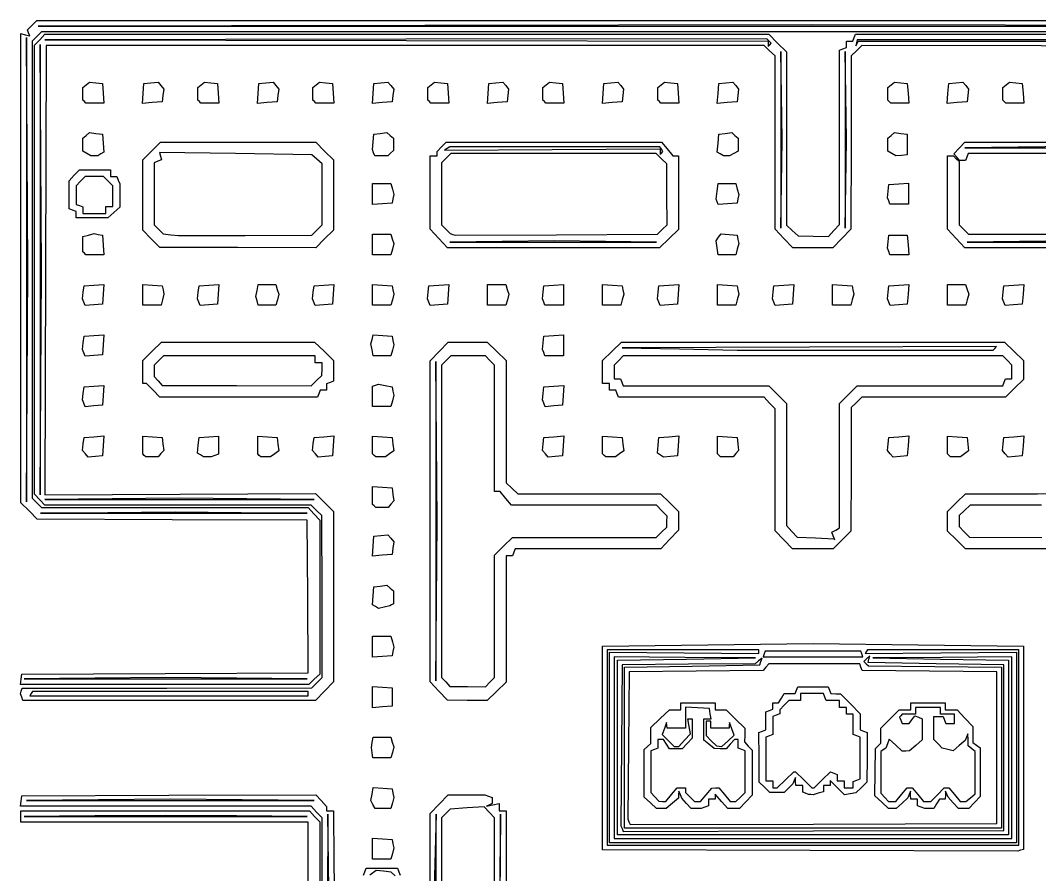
# Model space of a CAD drawing. Extents: x 115 to 632, y 16 to 524.
# Drawn here: x 115.4 to 447.8, y 244.7 to 523.5 of the extents above; entities that cross this region are included whole.
import ezdxf

# ---------------------------------------------------------------- set-up
doc = ezdxf.new("R2010")
doc.units = 0
doc.layers.add('Image', color=7, linetype='CONTINUOUS')

msp = doc.modelspace()

# ---------------------------------------------------------------- linework, layer by layer
at = {"layer": 'Image', "color": 7}
for points in [[(626.089515, 519.75), (374.169758, 519.75), (122.25, 519.75), (120.75, 518.25), (119.25, 516.75), (119.25, 442.125), (119.25, 367.5), (120.75, 366), (122.25, 364.5), (165.719648, 364.5), (209.189295, 364.5), (211.094648, 362.445165), (213, 360.39033), (212.987025, 335.257665), (212.97405, 310.125), (211.193798, 308.4375), (209.413545, 306.75), (162.404588, 306.75), (115.395638, 306.75), (115.6353, 308.4375), (115.635337, 308.4375), (115.875, 310.125), (162.572602, 310.318185), (209.270205, 310.511363), (209.072602, 335.443185), (208.875, 360.375), (164.87718, 360.522825), (120.879353, 360.670642), (118.18968, 363.360322), (115.5, 366.050003), (115.5, 442.61247), (115.5, 519.174947), (116.943885, 518.797362), (118.38777, 518.419778), (118.010895, 519.4019), (117.63402, 520.384022), (119.19201, 521.942011), (120.75, 523.5), (373.875, 523.5), (627, 523.5)], [(506.733158, 515.064856), (389.841315, 515.254711), (388.058617, 513.564856), (386.275913, 511.875), (386.26296, 483.623699), (386.25, 455.3724), (383.3088, 452.3112), (380.3676, 449.25), (373.81767, 449.25), (367.267747, 449.25), (364.38387, 452.281583), (361.5, 455.313157), (361.48704, 483.59408), (361.474087, 511.875), (359.693835, 513.5625), (357.913583, 515.25), (240.839085, 515.25), (123.764595, 515.25), (123.569798, 441.9375), (123.375, 368.625), (167.513918, 368.82432), (211.652835, 369.023632), (214.576418, 366.10005), (217.5, 363.176468), (217.5, 335.399437), (217.5, 307.6224), (214.5588, 304.5612), (211.6176, 301.5), (163.910265, 301.5), (116.202922, 301.5), (115.780717, 302.600257), (115.358505, 303.700515), (115.660395, 304.606178), (115.962277, 305.51184), (163.168643, 305.56839), (210.375, 305.625), (212.0625, 307.3125), (213.75, 309), (213.737025, 335.4375), (213.72405, 361.875), (211.943798, 363.5625), (210.163545, 365.25), (166.76925, 365.262975), (123.374963, 365.27595), (121.687463, 367.056203), (119.999963, 368.836455), (119.999963, 442.125038), (119.999963, 515.413617), (121.687463, 517.19387), (123.374963, 518.974123), (241.4007, 518.987083), (359.426468, 519), (362.338237, 516.088235), (365.25, 513.176471), (365.25, 484.927423), (365.25, 456.678375), (367.116908, 454.948185), (368.983815, 453.217995), (373.94298, 453.081563), (378.902145, 452.94513), (380.701073, 454.886205), (382.5, 456.82728), (382.5, 485.31218), (382.5, 513.797078), (383.625, 514.22878), (384.75, 514.660484), (384.75, 515.705242), (384.75, 516.75), (385.794758, 516.75), (386.839515, 516.75), (387.271223, 517.875), (387.702922, 519), (506.038965, 518.98704)], [(458.601465, 480), (424.452922, 480), (424.021223, 478.875), (423.589515, 477.75), (422.636595, 477.75), (421.683667, 477.75), (420.756075, 478.867684), (419.828475, 479.985367), (421.601738, 481.854726), (423.375, 483.724085), (458.461035, 483.737042)], [(458.150737, 449.26365), (423.375, 449.2773), (420.5625, 452.311388), (420.5625, 452.31135), (417.75, 455.34543), (417.75, 467.297716), (417.75, 479.25), (418.725, 479.25), (419.7, 479.25), (420.6, 478.35), (421.5, 477.45), (421.5, 467.1), (421.5, 456.75), (423.015787, 455.234213), (424.531583, 453.718417), (458.25, 453.718417)], [(471.047078, 351), (447.310305, 351), (423.573533, 351), (420.661763, 353.911763), (417.75, 356.823532), (417.75, 360), (417.75, 363.176468), (420.661763, 366.088237), (423.573532, 369), (447.099263, 369.012975), (470.625, 369.02595)], [(448.38663, 365.25), (425.086417, 365.25), (423.306165, 363.5625), (421.525913, 361.875), (421.512938, 360.105712), (421.499963, 358.336418), (423.187463, 356.556165), (424.874963, 354.775913), (448.535145, 354.762938)], [(213.7371, 236.77386), (213.75, 263.17272), (211.976497, 265.08636), (210.202995, 267), (162.799335, 267), (115.395675, 267), (115.635337, 268.6875), (115.875, 270.375), (163.783822, 270.568087), (211.692637, 270.761175), (213.471322, 268.841948), (215.25, 266.92272), (215.25, 266.21136), (215.25, 265.5), (216.375, 265.5), (217.5, 265.5), (217.626075, 249.1875), (217.752158, 232.875)], [(249, 233.25), (249, 248.9388), (249, 264.6276), (251.9412, 267.6888), (254.8824, 270.75), (260.879858, 270.75), (266.877322, 270.75), (268.063657, 270.294758), (269.25, 269.839515), (269.25, 268.857255), (269.25, 267.875002), (268.3125, 267.467265), (267.375, 267.059528), (269.4375, 267.486067), (271.5, 267.912615), (271.5, 266.706307), (271.5, 265.5), (272.625, 265.5), (273.75, 265.5), (273.75, 237.286763)], [(209.25, 237.356438), (209.25, 261.75), (162.375, 261.75), (115.5, 261.75), (115.5, 263.625), (115.5, 265.5), (162.5625, 265.487025), (209.625, 265.47405), (211.3125, 263.693798), (213, 261.913545), (213, 236.93529)], [(216.029287, 231.75), (215.811757, 248.0625), (215.59422, 264.375), (215.534745, 237)], [(250.972433, 237), (250.920158, 264.375), (250.522583, 248.25), (250.125015, 232.125)], [(227.297077, 244.5), (227.728777, 245.625), (228.160485, 246.75), (233.25, 246.75), (238.339515, 246.75), (238.771222, 245.625), (239.202922, 244.5)], [(237.61389, 244.24821), (236.234633, 245.49642), (233.818733, 245.7609), (231.402825, 246.025388), (229.356803, 244.51269)]]:
    msp.add_lwpolyline(points, dxfattribs=at)
for points in [[(499.6875, 521.812485), (373.5, 522.00436), (247.3125, 521.812485), (121.125, 521.620611), (373.5, 521.620611), (625.875, 521.620611)], [(117.562313, 480.244683), (117.36081, 517.875), (117.360877, 442.125), (117.360945, 366.375), (117.56238, 404.49468), (117.763807, 442.614367)], [(122.062373, 478.630472), (121.86054, 515.625), (121.860465, 442.125), (121.860397, 368.625), (122.062297, 405.13047), (122.264198, 441.635947)], [(359.535157, 516.764845), (358.795313, 517.50469), (241.085152, 517.312492), (123.375, 517.120294), (241.3125, 516.935147), (359.25, 516.75), (359.25, 515.875), (359.25, 515), (359.762497, 515.5125), (360.275003, 516.025)], [(506.25, 516.75), (623.874997, 516.75), (624.256252, 515.98125), (624.6375, 515.2125), (624.443752, 516.16875), (624.249997, 517.125), (506.25, 517.125), (388.250002, 517.125), (388.056247, 516.16875), (387.8625, 515.2125), (388.243747, 515.98125), (388.625002, 516.75)], [(363.561518, 498.9375), (363.340643, 513.375), (363.340643, 484.5), (363.340643, 455.625), (363.561518, 470.0625), (363.782393, 484.5)], [(384.561518, 498.9375), (384.340643, 513.375), (384.340643, 484.5), (384.340643, 455.625), (384.561518, 470.0625), (384.782393, 484.5)], [(136.250002, 497), (135.75, 497.5), (135.75, 499.533166), (135.75, 501.566333), (136.829647, 502.46236), (137.909295, 503.358386), (140.017147, 503.116693), (142.125, 502.875), (142.355625, 499.6875), (142.58625, 496.5), (139.66812, 496.5), (136.749998, 496.5)], [(155.392162, 499.642161), (155.625, 502.875), (157.938877, 503.100799), (160.252763, 503.326598), (161.180573, 502.208653), (162.10839, 501.090708), (161.866695, 498.982854), (161.625, 496.875), (158.392162, 496.642161), (155.159325, 496.409323)], [(173.750002, 497), (173.25, 497.5), (173.25, 499.533166), (173.25, 501.566333), (174.329647, 502.46236), (175.409295, 503.358386), (177.517147, 503.116693), (179.625, 502.875), (179.855625, 499.6875), (180.08625, 496.5), (177.16812, 496.5), (174.249998, 496.5)], [(192.892162, 499.642161), (193.125, 502.875), (195.438877, 503.100799), (197.752762, 503.326598), (198.680572, 502.208653), (199.60839, 501.090708), (199.366695, 498.982854), (199.125, 496.875), (195.892162, 496.642161), (192.659325, 496.409323)], [(211.250002, 497), (210.75, 497.5), (210.75, 499.533166), (210.75, 501.566333), (211.829647, 502.46236), (212.909295, 503.358386), (215.017147, 503.116693), (217.125, 502.875), (217.355625, 499.6875), (217.58625, 496.5), (214.66812, 496.5), (211.749998, 496.5)], [(230.392162, 499.642161), (230.625, 502.875), (232.938877, 503.100799), (235.252762, 503.326598), (236.180572, 502.208653), (237.10839, 501.090708), (236.866695, 498.982854), (236.625, 496.875), (233.392162, 496.642161), (230.159325, 496.409323)], [(248.750002, 497), (248.25, 497.5), (248.25, 499.533166), (248.25, 501.566333), (249.329647, 502.46236), (250.409295, 503.358386), (252.517147, 503.116693), (254.625, 502.875), (254.855625, 499.6875), (255.08625, 496.5), (252.16812, 496.5), (249.249998, 496.5)], [(267.892162, 499.642161), (268.125, 502.875), (270.438877, 503.100799), (272.752763, 503.326598), (273.680572, 502.208653), (274.60839, 501.090708), (274.366695, 498.982854), (274.125, 496.875), (270.892162, 496.642161), (267.659325, 496.409323)], [(286.250002, 497), (285.75, 497.5), (285.75, 499.533166), (285.75, 501.566333), (286.829647, 502.46236), (287.909295, 503.358386), (290.017147, 503.116693), (292.125, 502.875), (292.355625, 499.6875), (292.58625, 496.5), (289.66812, 496.5), (286.749998, 496.5)], [(305.392162, 499.642161), (305.625, 502.875), (307.938877, 503.100799), (310.252763, 503.326598), (311.180572, 502.208653), (312.10839, 501.090708), (311.866695, 498.982854), (311.625, 496.875), (308.392162, 496.642161), (305.159325, 496.409323)], [(323.750002, 497), (323.25, 497.5), (323.25, 499.533166), (323.25, 501.566333), (324.329647, 502.46236), (325.409295, 503.358386), (327.517147, 503.116693), (329.625, 502.875), (329.855625, 499.6875), (330.08625, 496.5), (327.16812, 496.5), (324.249998, 496.5)], [(342.892162, 499.642161), (343.125, 502.875), (345.438877, 503.100799), (347.752763, 503.326598), (348.680572, 502.208653), (349.60839, 501.090708), (349.366695, 498.982854), (349.125, 496.875), (345.892162, 496.642161), (342.659325, 496.409323)], [(398.750002, 497), (398.25, 497.5), (398.25, 499.533166), (398.25, 501.566333), (399.329647, 502.46236), (400.409295, 503.358386), (402.517147, 503.116693), (404.625, 502.875), (404.855625, 499.6875), (405.08625, 496.5), (402.16812, 496.5), (399.249997, 496.5)], [(417.892163, 499.642161), (418.125, 502.875), (420.438877, 503.100799), (422.752763, 503.326598), (423.680572, 502.208653), (424.60839, 501.090708), (424.366695, 498.982854), (424.125, 496.875), (420.892163, 496.642161), (417.659325, 496.409323)], [(436.250002, 497), (435.75, 497.5), (435.75, 499.533166), (435.75, 501.566333), (436.829647, 502.46236), (437.909295, 503.358386), (440.017147, 503.116693), (442.125, 502.875), (442.355625, 499.6875), (442.58625, 496.5), (439.66812, 496.5), (436.749997, 496.5)], [(137.0625, 480.060074), (135.75, 480.824535), (135.75, 482.945434), (135.75, 485.066333), (136.829647, 485.96236), (137.909295, 486.858386), (140.017147, 486.616693), (142.125, 486.375), (142.3644, 483.45134), (142.6038, 480.527678), (141.6144, 479.900324), (140.625, 479.272969), (139.5, 479.284294), (138.375, 479.29562), (137.0625, 480.060081)], [(230.54862, 480.303603), (230.14431, 481.357205), (230.384655, 483.866103), (230.625, 486.375), (232.732853, 486.616693), (234.840705, 486.858386), (235.920353, 485.96236), (237, 485.066333), (237, 483.058166), (237, 481.05), (236.1, 480.15), (235.2, 479.25), (233.076465, 479.25), (230.952922, 479.25)], [(343.6356, 479.900324), (342.6462, 480.527678), (342.8856, 483.45134), (343.125, 486.375), (345.232853, 486.616693), (347.340705, 486.858386), (348.420353, 485.96236), (349.5, 485.066333), (349.5, 482.934554), (349.5, 480.802776), (348.049305, 480.026388), (346.59861, 479.25), (345.611805, 479.261485), (344.625, 479.272969)], [(399.5625, 480.042257), (398.25, 480.824535), (398.25, 482.945434), (398.25, 485.066333), (399.329647, 485.96236), (400.409295, 486.858386), (402.517147, 486.616693), (404.625, 486.375), (404.625, 483), (404.625, 479.625), (402.75, 479.442489), (400.875, 479.259979)], [(158.0625, 452.204783), (155.25, 455.010472), (155.25, 466.468473), (155.25, 477.92647), (158.161763, 480.838235), (161.073532, 483.75), (186.375, 483.75), (211.676468, 483.75), (214.588238, 480.838235), (217.5, 477.92647), (217.5, 466.5), (217.5, 455.073532), (214.588238, 452.161763), (211.676468, 449.25), (186.275737, 449.32455), (160.875, 449.3991), (158.0625, 452.20479)], [(251.8125, 452.31135), (249, 455.34543), (249, 467.297716), (249, 479.25), (250.125, 479.25), (251.25, 479.25), (251.25, 480), (251.25, 480.75), (252.75, 482.25), (254.25, 483.75), (289.347683, 483.75), (324.445365, 483.75), (326.285183, 481.53176), (328.125, 479.31352), (329.0625, 479.281757), (330, 479.25), (330, 467.249167), (330, 455.248335), (326.909565, 452.249167), (323.81913, 449.25), (289.222065, 449.26365), (254.625, 449.2773), (251.8125, 452.311388)], [(324.40584, 481.450102), (323.911478, 482.25), (289.643235, 482.238515), (255.375, 482.227031), (254.50815, 481.676015), (253.641307, 481.125), (288.82065, 481.333889), (324, 481.542778), (324, 480.646389), (324, 479.75), (324.450105, 480.200102), (324.900202, 480.650203)], [(475.6875, 482.061809), (458.25, 482.277646), (440.8125, 482.061809), (423.375, 481.845974), (458.25, 481.845974), (493.125, 481.845974)], [(212.062883, 455.0625), (213.75, 456.75), (213.75, 466.708319), (213.75, 476.666638), (212.0625, 478.145819), (210.375, 479.625), (185.556225, 480), (160.737458, 480.375), (161.054152, 479.16593), (161.370855, 477.956858), (160.185428, 477.501968), (159, 477.047078), (159, 466.898539), (159, 456.75), (160.448655, 455.301345), (161.897303, 453.852697), (164.386155, 453.540405), (166.875, 453.22812), (188.625383, 453.301545), (210.375765, 453.37497), (212.062882, 455.06247)], [(324.709568, 455.209567), (326.25, 456.75), (326.23704, 466.6875), (326.224087, 476.625), (324.443835, 478.3125), (322.663583, 480), (289.206788, 480), (255.75, 480), (254.25, 478.5), (252.75, 477), (252.75, 466.875), (252.75, 456.75), (254.15625, 455.34375), (255.5625, 453.9375), (256.404802, 453.65625), (257.247105, 453.375), (290.20812, 453.522067), (323.169135, 453.669135)], [(133.5, 460.044758), (133.5, 461.089517), (132.375, 461.52122), (131.25, 461.952922), (131.25, 466.558251), (131.25, 471.16358), (132.9375, 472.943832), (134.625, 474.724085), (139.6875, 474.737045), (144.75, 474.75), (144.75, 473.625), (144.75, 472.5), (145.794758, 472.5), (146.839515, 472.5), (147.294758, 471.31366), (147.75, 470.127319), (147.75, 466.337162), (147.75, 462.547006), (145.83636, 460.773503), (143.92272, 459), (138.71136, 459), (133.5, 459)], [(143.25, 461.625), (143.25, 462.75), (144.375, 462.75), (145.5, 462.75), (145.5, 466.125), (145.5, 469.5), (144, 471), (142.5, 472.5), (139.5, 472.5), (136.5, 472.5), (135, 471), (133.5, 469.5), (133.5, 466.476461), (133.5, 463.452922), (134.625, 463.02122), (135.75, 462.589517), (135.75, 461.544758), (135.75, 460.5), (139.5, 460.5), (143.25, 460.5)], [(230.25, 466.831877), (230.25, 470.25), (233.235713, 470.25), (236.221425, 470.25), (236.677125, 468.434321), (237.132833, 466.618642), (236.872448, 465.246821), (236.612063, 463.875), (233.431028, 463.644377), (230.25, 463.413753)], [(342.610815, 464.292557), (342.32034, 465.16397), (342.617228, 467.706985), (342.914108, 470.25), (345.817763, 470.25), (348.721425, 470.25), (349.177125, 468.434321), (349.632833, 466.618642), (349.372448, 465.246821), (349.112063, 463.875), (346.006673, 463.648073), (342.901283, 463.421146)], [(398.54553, 464.561645), (398.138138, 465.623291), (398.381573, 467.749145), (398.625, 469.875), (401.8125, 470.105623), (405, 470.336247), (405, 466.918123), (405, 463.5), (401.976465, 463.5), (398.952922, 463.5)], [(136.250002, 447.500002), (135.75, 447.999998), (135.75, 450.485707), (135.75, 452.971425), (137.565682, 453.427125), (139.381357, 453.882833), (140.753182, 453.622448), (142.125, 453.362062), (142.355625, 450.181028), (142.58625, 447), (139.66812, 447), (136.749998, 447)], [(230.25, 450.375), (230.25, 453.75), (233.199457, 453.75), (236.148915, 453.75), (236.642183, 452.195873), (237.135443, 450.641745), (236.67843, 448.820873), (236.221425, 447), (233.235713, 447), (230.25, 447)], [(342.585825, 449.27856), (342.251408, 451.55712), (343.096305, 452.712592), (343.94121, 453.868065), (346.526963, 453.621532), (349.112715, 453.375), (349.372777, 452.003182), (349.632833, 450.631357), (349.177125, 448.815682), (348.721425, 447), (345.820837, 447), (342.92025, 447)], [(398.54553, 448.061647), (398.138138, 449.123288), (398.381573, 451.249147), (398.625, 453.375), (401.625, 453.375), (404.625, 453.375), (404.855625, 450.1875), (405.08625, 447), (402.019583, 447), (398.952922, 447)], [(306.23871, 451.311615), (289.60242, 451.528425), (272.48871, 451.311915), (255.375, 451.095397), (289.125, 451.095098), (322.875, 451.094805)], [(475.3125, 451.31178), (458.25, 451.528163), (441.1875, 451.31178), (424.125, 451.095397), (458.25, 451.095397), (492.375, 451.095397)], [(136.063042, 431.51601), (135.638137, 432.623288), (135.881572, 434.749148), (136.125, 436.875), (139.357838, 437.107838), (142.590675, 437.340675), (142.357838, 434.107838), (142.125, 430.875), (139.30647, 430.64187), (136.487948, 430.408732)], [(155.25, 433.918125), (155.25, 437.33625), (158.431027, 437.105625), (161.612062, 436.875), (161.872447, 435.503182), (162.132833, 434.131357), (161.677125, 432.315682), (161.221425, 430.5), (158.235713, 430.5), (155.25, 430.5)], [(173.563042, 431.51601), (173.138137, 432.623288), (173.381573, 434.749148), (173.625, 436.875), (176.857838, 437.107838), (180.090675, 437.340675), (179.857838, 434.107838), (179.625, 430.875), (176.80647, 430.64187), (173.987948, 430.408732)], [(192.55221, 431.925353), (192.179468, 433.350712), (192.552165, 435.300353), (192.924863, 437.25), (195.786893, 437.25), (198.648915, 437.25), (199.142183, 435.695873), (199.635443, 434.141745), (199.17843, 432.320873), (198.721425, 430.5), (195.823185, 430.5), (192.924945, 430.5)], [(211.063042, 431.51601), (210.638138, 432.623288), (210.881573, 434.749148), (211.125, 436.875), (214.357838, 437.107838), (217.590675, 437.340675), (217.357838, 434.107838), (217.125, 430.875), (214.30647, 430.64187), (211.487947, 430.408732)], [(230.25, 433.918125), (230.25, 437.33625), (233.431028, 437.105625), (236.612063, 436.875), (236.872447, 435.503182), (237.132832, 434.131357), (236.677125, 432.315682), (236.221425, 430.5), (233.235713, 430.5), (230.25, 430.5)], [(248.563042, 431.51601), (248.138138, 432.623288), (248.381573, 434.749148), (248.625, 436.875), (251.857838, 437.107838), (255.090675, 437.340675), (254.857838, 434.107838), (254.625, 430.875), (251.80647, 430.64187), (248.987947, 430.408732)], [(267.75, 433.875), (267.75, 437.25), (270.699457, 437.25), (273.648915, 437.25), (274.142182, 435.695873), (274.635443, 434.141745), (274.17843, 432.320873), (273.721425, 430.5), (270.735712, 430.5), (267.75, 430.5)], [(286.04553, 431.561647), (285.638138, 432.623287), (285.881573, 434.749147), (286.125, 436.875), (289.3125, 437.105625), (292.5, 437.33625), (292.5, 433.918125), (292.5, 430.5), (289.476465, 430.5), (286.452922, 430.5)], [(305.25, 433.918125), (305.25, 437.33625), (308.431028, 437.105625), (311.612062, 436.875), (311.872448, 435.503182), (312.132832, 434.131357), (311.677125, 432.315682), (311.221425, 430.5), (308.235712, 430.5), (305.25, 430.5)], [(323.563042, 431.51601), (323.138138, 432.623288), (323.381573, 434.749148), (323.625, 436.875), (326.857838, 437.107838), (330.090675, 437.340675), (329.857838, 434.107838), (329.625, 430.875), (326.80647, 430.64187), (323.987948, 430.408732)], [(342.75, 433.918125), (342.75, 437.33625), (345.931028, 437.105625), (349.112062, 436.875), (349.372448, 435.503182), (349.632832, 434.131357), (349.177125, 432.315682), (348.721425, 430.5), (345.735712, 430.5), (342.75, 430.5)], [(361.063042, 431.51601), (360.638138, 432.623288), (360.881573, 434.749148), (361.125, 436.875), (364.357838, 437.107838), (367.590675, 437.340675), (367.357838, 434.107838), (367.125, 430.875), (364.30647, 430.64187), (361.487948, 430.408732)], [(380.25, 433.918125), (380.25, 437.33625), (383.431028, 437.105625), (386.612062, 436.875), (386.872448, 435.503182), (387.132832, 434.131357), (386.677125, 432.315682), (386.221425, 430.5), (383.235712, 430.5), (380.25, 430.5)], [(398.563042, 431.51601), (398.138137, 432.623288), (398.381572, 434.749148), (398.625, 436.875), (401.857837, 437.107838), (405.090675, 437.340675), (404.857837, 434.107838), (404.625, 430.875), (401.80647, 430.64187), (398.987948, 430.408732)], [(417.75, 433.875), (417.75, 437.25), (420.699457, 437.25), (423.648915, 437.25), (424.142182, 435.695873), (424.635442, 434.141745), (424.17843, 432.320873), (423.721425, 430.5), (420.735712, 430.5), (417.75, 430.5)], [(436.063042, 431.51601), (435.638137, 432.623288), (435.881572, 434.749148), (436.125, 436.875), (439.357837, 437.107838), (442.590675, 437.340675), (442.357837, 434.107838), (442.125, 430.875), (439.30647, 430.64187), (436.487948, 430.408732)], [(136.063042, 415.01601), (135.638137, 416.123288), (135.881572, 418.249148), (136.125, 420.375), (139.357838, 420.607838), (142.590675, 420.840675), (142.357838, 417.607838), (142.125, 414.375), (139.30647, 414.14187), (136.487948, 413.908732)], [(230.052165, 415.949648), (229.679467, 417.899288), (230.062237, 419.363002), (230.445007, 420.826717), (233.528535, 420.600863), (236.612062, 420.375), (236.872447, 419.003182), (237.132832, 417.631357), (236.677125, 415.815682), (236.221425, 414), (233.323148, 414), (230.424863, 414)], [(286.04553, 415.061648), (285.638137, 416.123288), (285.881573, 418.249148), (286.125, 420.375), (289.3125, 420.605625), (292.5, 420.83625), (292.5, 417.418125), (292.5, 414), (289.476465, 414), (286.452922, 414)], [(158.687498, 402.770835), (156.500002, 405), (155.874998, 405), (155.25, 405), (155.25, 408.750833), (155.25, 412.501665), (158.340435, 415.500833), (161.43087, 418.5), (186.375, 418.5), (211.31913, 418.5), (214.409565, 415.500833), (217.5, 412.501665), (217.5, 409.102298), (217.5, 405.702922), (216.375, 405.271223), (215.25, 404.839515), (215.25, 403.794758), (215.25, 402.75), (214.205243, 402.75), (213.160485, 402.75), (212.728778, 401.625), (212.297078, 400.5), (186.586035, 400.52085), (160.875, 400.5417), (158.687498, 402.770865)], [(251.8125, 304.607483), (249, 307.63881), (249, 360.008205), (249, 412.3776), (251.9412, 415.4388), (254.8824, 418.5), (261.225765, 418.5), (267.56913, 418.5), (270.659565, 415.500833), (273.75, 412.501665), (273.75, 392.524335), (273.75, 372.547005), (275.66364, 370.773503), (277.57728, 369), (300.876878, 369), (324.176468, 369), (327.088238, 366.088238), (330, 363.176468), (330, 360.119813), (330, 357.063158), (327.11613, 354.031583), (324.232252, 351), (300.467587, 351), (276.702922, 351), (276.271223, 349.875), (275.839515, 348.75), (274.794758, 348.75), (273.75, 348.75), (273.75, 328.124167), (273.75, 307.498335), (270.659565, 304.499167), (267.56913, 301.5), (261.097065, 301.5381), (254.625, 301.5762), (251.8125, 304.60752)], [(364.3125, 353.947868), (361.5, 356.845357), (361.5, 376.759035), (361.5, 396.67272), (359.726497, 398.58636), (357.952995, 400.5), (334.202955, 400.5), (310.452922, 400.5), (310.021223, 401.625), (309.589515, 402.75), (308.544758, 402.75), (307.5, 402.75), (307.5, 403.875), (307.5, 405), (306.375, 405), (305.25, 405), (305.25, 408.750833), (305.25, 412.501665), (308.340435, 415.500833), (311.43087, 418.5), (373.875, 418.5), (436.31913, 418.5), (439.409565, 415.500833), (442.5, 412.501665), (442.5, 409.412595), (442.5, 406.323532), (439.588237, 403.411763), (436.676467, 400.5), (413.256442, 400.5), (389.836417, 400.5), (388.056165, 398.8125), (386.275913, 397.125), (386.262938, 376.974263), (386.249963, 356.823532), (383.3382, 353.911763), (380.42643, 351), (373.7757, 351.0252), (367.124963, 351.0504), (364.312463, 353.947882)], [(433.195808, 416.44581), (433.749998, 417), (372.687503, 416.832285), (311.625, 416.664562), (330.375, 416.269785), (349.125, 415.875), (390.883313, 415.883325), (432.641625, 415.89165), (433.195808, 416.44584)], [(211.943835, 405.9375), (213.724087, 407.625), (213.737062, 409.6875), (213.75, 411.75), (212.625, 411.75), (211.5, 411.75), (211.5, 412.875), (211.5, 414), (186.75, 414), (162, 414), (160.5, 412.5), (159, 411), (159, 409.125), (159, 407.25), (160.3125, 405.812498), (161.625, 404.375002), (185.894287, 404.312527), (210.163583, 404.250052), (211.943835, 405.937552)], [(268.5, 307.5), (270, 309), (270, 328.963237), (270, 348.926468), (272.911763, 351.838237), (275.823532, 354.75), (299.243557, 354.75), (322.663582, 354.75), (324.443835, 356.4375), (326.224087, 358.125), (326.237062, 359.894288), (326.250037, 361.663582), (324.562537, 363.443835), (322.875037, 365.224087), (299.214855, 365.237062), (275.554635, 365.25), (273.714817, 367.468237), (271.875, 369.686483), (270.9375, 369.718237), (270, 369.75), (270, 390.375), (270, 411), (268.5, 412.5), (267, 414), (261.375, 414), (255.75, 414), (254.25, 412.5), (252.75, 411), (252.75, 360), (252.75, 309), (254.0625, 307.562498), (255.375, 306.125002), (261.1875, 306.062527), (267, 306.000052), (268.5, 307.500052)], [(380.48559, 355.217842), (380.018265, 356.435685), (381.259132, 357.13011), (382.5, 357.824535), (382.5, 378.125505), (382.5, 398.426468), (385.411763, 401.338237), (388.323533, 404.25), (412.060305, 404.25), (435.797078, 404.25), (436.228778, 405.375), (436.660485, 406.5), (437.705242, 406.5), (438.75, 406.5), (438.75, 408.75), (438.75, 411), (437.25, 412.5), (435.75, 414), (373.875, 414), (312, 414), (310.5, 412.5), (309, 411), (309, 408.75), (309, 406.5), (310.044758, 406.5), (311.089515, 406.5), (311.521223, 405.375), (311.952922, 404.25), (335.689695, 404.25), (359.426467, 404.25), (362.338237, 401.338237), (365.25, 398.426468), (365.25, 378.501877), (365.25, 358.57728), (366.992047, 356.697585), (368.734095, 354.817882), (374.679547, 354.559875), (380.625, 354.301867), (380.788965, 354.15093), (380.952922, 354)], [(251.062178, 386.0625), (250.854922, 412.125), (250.854922, 360), (250.854922, 307.875), (251.062178, 333.9375), (251.26944, 360)], [(136.063043, 398.51601), (135.638138, 399.623288), (135.881573, 401.749148), (136.125, 403.875), (139.357838, 404.107838), (142.590675, 404.340675), (142.357838, 401.107838), (142.125, 397.875), (139.30647, 397.64187), (136.487948, 397.408732)], [(230.25, 400.794758), (230.25, 404.089515), (231.1875, 404.404665), (232.125, 404.719815), (234.365843, 404.291632), (236.606685, 403.863443), (236.869763, 402.4974), (237.132833, 401.131357), (236.677125, 399.315682), (236.221425, 397.5), (233.235713, 397.5), (230.25, 397.5)], [(286.063042, 398.51601), (285.638138, 399.623288), (285.881573, 401.749148), (286.125, 403.875), (289.357838, 404.107838), (292.590675, 404.340675), (292.357838, 401.107838), (292.125, 397.875), (289.30647, 397.64187), (286.487948, 397.408732)], [(136.569428, 382.041345), (135.64161, 383.159295), (135.883305, 385.267148), (136.125, 387.375), (139.357838, 387.607838), (142.590675, 387.840675), (142.357838, 384.607838), (142.125, 381.375), (139.811123, 381.149198), (137.497237, 380.923402)], [(155.750002, 381.500002), (155.25, 381.999998), (155.25, 384.91812), (155.25, 387.83625), (158.4375, 387.605625), (161.625, 387.375), (161.866695, 385.267147), (162.10839, 383.159295), (161.212357, 382.079647), (160.316332, 381), (158.283165, 381), (156.249998, 381)], [(174.131865, 381.652635), (173.138723, 382.282298), (173.381865, 384.828645), (173.625, 387.375), (176.8125, 387.605625), (180, 387.83625), (180, 384.873367), (180, 381.910485), (178.813657, 381.455242), (177.627322, 381), (176.376157, 381.011475), (175.125, 381.02295), (174.131865, 381.652613)], [(193.250002, 381.500002), (192.75, 381.999998), (192.75, 384.91812), (192.75, 387.83625), (195.9375, 387.605625), (199.125, 387.375), (199.376842, 385.161982), (199.628685, 382.948972), (198.295995, 381.974482), (196.963305, 381), (195.356655, 381), (193.749998, 381)], [(211.569428, 382.041345), (210.64161, 383.159295), (210.883305, 385.267148), (211.125, 387.375), (214.357838, 387.607838), (217.590675, 387.840675), (217.357838, 384.607838), (217.125, 381.375), (214.811123, 381.149198), (212.497238, 380.923402)], [(230.750002, 381.500002), (230.25, 381.999998), (230.25, 384.91812), (230.25, 387.83625), (233.4375, 387.605625), (236.625, 387.375), (236.876842, 385.161982), (237.128685, 382.948972), (235.795995, 381.974482), (234.463305, 381), (232.856655, 381), (231.249998, 381)], [(286.569428, 382.041345), (285.64161, 383.159295), (285.883305, 385.267148), (286.125, 387.375), (289.357838, 387.607838), (292.590675, 387.840675), (292.357838, 384.607838), (292.125, 381.375), (289.811123, 381.149198), (287.497237, 380.923402)], [(305.750002, 381.500002), (305.25, 381.999998), (305.25, 384.91812), (305.25, 387.83625), (308.4375, 387.605625), (311.625, 387.375), (311.876842, 385.161982), (312.128685, 382.948972), (310.795995, 381.974482), (309.463305, 381), (307.856655, 381), (306.249998, 381)], [(324.131865, 381.633263), (323.138722, 382.282298), (323.381865, 384.828645), (323.625, 387.375), (326.857838, 387.607838), (330.090675, 387.840675), (329.857838, 384.607838), (329.625, 381.375), (327.375, 381.17961), (325.125, 380.98422)], [(343.250002, 381.500002), (342.75, 381.999998), (342.75, 384.91812), (342.75, 387.83625), (345.9375, 387.605625), (349.125, 387.375), (349.366695, 385.267147), (349.60839, 383.159295), (348.712358, 382.079647), (347.816333, 381), (345.783165, 381), (343.749998, 381)], [(399.069428, 382.041345), (398.14161, 383.159295), (398.383305, 385.267148), (398.625, 387.375), (401.857837, 387.607838), (405.090675, 387.840675), (404.857837, 384.607838), (404.625, 381.375), (402.311123, 381.149198), (399.997237, 380.923402)], [(418.250003, 381.500002), (417.75, 381.999998), (417.75, 384.91812), (417.75, 387.83625), (420.9375, 387.605625), (424.125, 387.375), (424.376842, 385.161982), (424.628685, 382.948972), (423.295995, 381.974482), (421.963305, 381), (420.356655, 381), (418.749998, 381)], [(436.569428, 382.041345), (435.64161, 383.159295), (435.883305, 385.267148), (436.125, 387.375), (439.357837, 387.607838), (442.590675, 387.840675), (442.357837, 384.607838), (442.125, 381.375), (439.811123, 381.149198), (437.497237, 380.923402)], [(230.750002, 365.000002), (230.25, 365.499998), (230.25, 368.41812), (230.25, 371.33625), (233.4375, 371.105625), (236.625, 370.875), (236.866695, 368.767147), (237.10839, 366.659295), (236.212358, 365.579647), (235.316333, 364.5), (233.283165, 364.5), (231.249998, 364.5)], [(189.1875, 367.31205), (167.25, 367.522658), (145.3125, 367.31205), (123.375, 367.10145), (167.25, 367.10145), (211.125, 367.10145)], [(187.366042, 362.811952), (165.857092, 363.02283), (143.866042, 362.81214), (121.875, 362.60145), (165.375, 362.601262), (208.875, 362.601075)], [(230.392162, 351.892162), (230.625, 355.125), (232.938877, 355.350802), (235.252762, 355.576598), (236.180572, 354.458655), (237.10839, 353.340705), (236.866695, 351.232853), (236.625, 349.125), (233.392162, 348.892162), (230.159325, 348.659325)], [(231.129368, 332.170043), (230.1462, 332.777677), (230.3856, 335.701343), (230.625, 338.625), (232.732853, 338.866695), (234.840705, 339.10839), (235.920353, 338.212358), (237, 337.316333), (237, 335.202428), (237, 333.088523), (236.4375, 332.77296), (235.875, 332.45739), (233.993768, 332.009903), (232.112535, 331.562415)], [(230.25, 319.081875), (230.25, 322.5), (233.235713, 322.5), (236.221425, 322.5), (236.677125, 320.684318), (237.132833, 318.868642), (236.872448, 317.496818), (236.612063, 316.125), (233.431028, 315.894375), (230.25, 315.66375)], [(372.9375, 252.56649), (305.25, 252.757972), (305.25, 286.011878), (305.25, 319.265775), (339.5625, 319.69362), (373.875, 320.121465), (408.1875, 319.694933), (442.5, 319.268393), (442.5, 286.089443), (442.5, 252.910485), (441.5625, 252.642743), (440.625, 252.375)], [(441, 286.125), (441, 318), (416.294265, 318), (391.588523, 318), (391.240245, 317.4375), (390.89196, 316.875), (415.57098, 317.091615), (440.25, 317.30823), (440.25, 286.154115), (440.25, 255), (373.875, 255), (307.5, 255), (307.5, 286.145085), (307.5, 317.290163), (331.875368, 317.082585), (356.250735, 316.875), (356.250368, 317.4375), (356.25, 318), (331.5, 318), (306.75, 318), (306.75, 286.125), (306.75, 254.25), (373.875, 254.25), (441, 254.25)], [(436.125, 286.125), (436.125, 313.125), (414, 313.5), (391.875, 313.875), (392.116072, 315), (392.357145, 316.125), (391.403572, 315.1875), (390.45, 314.25), (391.188232, 313.511768), (391.926465, 312.773535), (413.650733, 312.574268), (435.375, 312.375), (435.375, 286.125), (435.375, 259.875), (373.875, 259.875), (312.375, 259.875), (312.375, 286.125), (312.375, 312.375), (334.438027, 312.75), (356.501055, 313.125), (356.872493, 314.25), (357.24393, 315.375), (356.121728, 314.449207), (354.999518, 313.523415), (333.312255, 313.324207), (311.625, 313.125), (311.42757, 286.879268), (311.230147, 260.633528), (311.5932, 259.687425), (311.956252, 258.741323), (374.040622, 258.933165), (436.125, 259.125)], [(389.8125, 316.6875), (389.499998, 317.625), (373.875, 317.625), (358.250002, 317.625), (357.9375, 316.6875), (357.624998, 315.75), (373.875, 315.75), (390.125002, 315.75)], [(438.75, 286.125), (438.75, 315.75), (416.0625, 315.579577), (393.375, 315.409148), (415.5, 315.017077), (437.625, 314.625), (437.625, 286.125), (437.625, 257.625), (373.875, 257.625), (310.125, 257.625), (310.125, 286.125), (310.125, 314.625), (332.625, 315.016815), (355.125, 315.408637), (332.0625, 315.579315), (309, 315.75), (309, 286.125), (309, 256.5), (373.875, 256.5), (438.75, 256.5)], [(433.875, 286.125), (433.875, 310.875), (411.9096, 311.07387), (389.944193, 311.272747), (389.516858, 312.38637), (389.089515, 313.5), (374.261595, 313.5), (359.433668, 313.5), (358.509293, 312.386197), (357.584917, 311.272395), (335.729962, 311.073697), (313.875, 310.875), (313.676715, 286.881487), (313.478437, 262.887983), (313.842405, 261.939495), (314.206373, 260.991015), (374.040683, 261.183008), (433.875, 261.375)], [(185.8125, 308.812095), (162.75, 309.021675), (139.6875, 308.812095), (116.625, 308.602508), (162.75, 308.602508), (208.875, 308.602508)], [(230.25, 302.625), (230.25, 306.08625), (233.4375, 305.855625), (236.625, 305.625), (236.625, 302.625), (236.625, 299.625), (233.4375, 299.394375), (230.25, 299.16375)], [(371.4375, 271.24671), (370.5, 271.625002), (370.5, 272.687498), (370.5, 273.75), (369.375, 273.75), (368.25, 273.75), (368.19075, 275.0625), (368.131575, 276.375), (367.72203, 275.34375), (367.312493, 274.3125), (365.906243, 272.90625), (364.5, 271.5), (362.168212, 271.5), (359.836417, 271.5), (358.056165, 273.1875), (356.275913, 274.875), (356.262938, 282.961035), (356.249963, 291.047078), (357.374963, 291.478777), (358.499963, 291.910485), (358.499963, 294.853777), (358.499963, 297.797078), (359.624963, 298.228777), (360.749963, 298.660485), (360.749963, 299.705242), (360.749963, 300.75), (361.69455, 300.75), (362.639145, 300.75), (363.57591, 302.25), (364.512675, 303.75), (366.30108, 303.75), (368.089477, 303.75), (368.521185, 304.875), (368.952885, 306), (373.874962, 306), (378.79704, 306), (379.22874, 304.875), (379.660447, 303.75), (381.267705, 303.737625), (382.874962, 303.72525), (386.062462, 300.4242), (389.249962, 297.123157), (389.249962, 294.516832), (389.249962, 291.910507), (390.374962, 291.4788), (391.499962, 291.0471), (391.486987, 282.961057), (391.474012, 274.875023), (389.649165, 273.1446), (387.824317, 271.414177), (385.97337, 271.078537), (384.12243, 270.742897), (381.811177, 273.054157), (379.499925, 275.36541), (379.499925, 274.557712), (379.499925, 273.750023), (378.374925, 273.750023), (377.249925, 273.750023), (377.249925, 272.712495), (377.249925, 271.674967), (375.562425, 271.22274), (373.874925, 270.770505), (373.124925, 270.81948), (372.374925, 270.868455), (371.437425, 271.246747)], [(209.25, 303.75), (209.25, 304.5), (164.294265, 304.5), (119.338523, 304.5), (118.875, 303.75), (118.411477, 303), (163.830735, 303), (209.25, 303)], [(364.925745, 275.625), (367.628775, 278.25), (367.875, 278.25), (368.121225, 278.25), (370.824255, 275.625), (373.527285, 273), (373.875, 273), (374.222715, 273), (376.890135, 275.590418), (379.557555, 278.180835), (380.653777, 277.760175), (381.75, 277.339515), (381.75, 276.294758), (381.75, 275.25), (382.875, 275.25), (384, 275.25), (384, 274.125), (384, 273), (385.5, 273), (387, 273), (387, 274.044758), (387, 275.089515), (388.125, 275.521223), (389.25, 275.952922), (389.25, 282.75), (389.25, 289.547078), (388.125, 289.978777), (387, 290.410485), (387, 293.705242), (387, 297), (385.875, 297), (384.75, 297), (384.75, 298.125), (384.75, 299.25), (383.625, 299.25), (382.5, 299.25), (382.5, 300.375), (382.5, 301.5), (380.330242, 301.5), (378.160485, 301.5), (377.728777, 302.625), (377.297078, 303.75), (373.523535, 303.75), (369.75, 303.75), (369.75, 302.625), (369.75, 301.5), (367.875, 301.5), (366, 301.5), (364.5, 300), (363, 298.5), (363, 297.830242), (363, 297.160485), (361.875, 296.728777), (360.75, 296.297078), (360.75, 293.353777), (360.75, 290.410485), (359.625, 289.978777), (358.5, 289.547078), (358.5, 282.398535), (358.5, 275.25), (359.625, 275.25), (360.75, 275.25), (360.75, 274.125), (360.75, 273), (361.486357, 273), (362.222715, 273)], [(320.8125, 268.11273), (318.75, 269.928052), (318.75, 277.747192), (318.75, 285.566332), (319.875, 286.5), (321, 287.433668), (321, 290.08296), (321, 292.732253), (324.031583, 295.61613), (327.063157, 298.5), (328.906583, 298.5), (330.75, 298.5), (330.75, 299.625), (330.75, 300.75), (336.375, 300.75), (342, 300.75), (342, 299.625), (342, 298.5), (343.786763, 298.5), (345.573532, 298.5), (348.610552, 295.46298), (351.647572, 292.42596), (351.584572, 290.210723), (351.521572, 287.995485), (352.760767, 286.626188), (353.99997, 285.25689), (353.99997, 277.936088), (353.99997, 270.615285), (351.939907, 268.432643), (349.879838, 266.25), (347.981918, 266.25), (346.083998, 266.25), (344.04198, 268.577122), (341.99997, 270.904245), (341.99997, 270.077122), (341.99997, 269.25), (340.87497, 269.25), (339.74997, 269.25), (339.74997, 268.205242), (339.74997, 267.160485), (338.563627, 266.705242), (337.377293, 266.25), (335.730307, 266.25), (334.08333, 266.25), (332.60415, 267.936495), (331.12497, 269.622997), (330.615187, 270.748995), (330.105397, 271.875), (330.052673, 270.77388), (329.999948, 269.672753), (328.008293, 267.96138), (326.016638, 266.25), (324.445793, 266.2737), (322.874948, 266.2974), (320.812448, 268.11273)], [(327.714817, 270.781763), (329.554635, 273), (330.902317, 273), (332.25, 273), (332.25, 272.25), (332.25, 271.5), (333.75, 270), (335.25, 268.5), (336.222683, 268.5), (337.195365, 268.5), (339.035183, 270.718237), (340.875, 272.936483), (342.035183, 272.968208), (343.195365, 272.999932), (345.035183, 270.781695), (346.875, 268.56345), (347.8125, 268.531725), (348.75, 268.5), (350.25, 270), (351.75, 271.5), (351.75, 278.273535), (351.75, 285.047078), (350.625, 285.478777), (349.5, 285.910485), (349.5, 287.330242), (349.5, 288.75), (348.866242, 288.75), (348.232485, 288.75), (346.875, 287.25), (345.517515, 285.75), (343.571258, 285.774975), (341.625, 285.79995), (339.9375, 287.207715), (338.25, 288.615487), (338.25, 292.057762), (338.25, 295.500045), (339.427163, 295.500045), (340.604325, 295.500045), (340.364663, 297.187545), (340.125, 298.875045), (336.1875, 299.10174), (332.25, 299.328435), (332.25, 295.91424), (332.25, 292.500045), (329.25, 292.500045), (326.25, 292.500045), (326.19075, 293.437545), (326.131575, 294.375045), (325.402433, 292.384988), (324.67329, 290.39493), (326.620732, 288.447488), (328.568175, 286.500045), (329.319892, 286.500045), (330.071618, 286.500045), (331.97919, 288.558353), (333.886762, 290.61666), (333.49053, 293.058353), (333.094298, 295.500045), (333.797145, 295.500045), (334.499993, 295.500045), (334.499993, 292.360883), (334.499993, 289.22172), (332.86926, 287.485883), (331.23852, 285.750045), (329.125613, 285.750045), (327.012705, 285.750045), (326.07594, 287.250045), (325.139175, 288.750045), (324.19458, 288.750045), (323.249993, 288.750045), (323.249993, 287.330287), (323.249993, 285.91053), (322.124993, 285.478823), (320.999993, 285.047123), (320.999993, 278.27358), (320.999993, 271.500045), (322.312493, 270.062543), (323.624993, 268.625048), (324.749993, 268.594298), (325.874993, 268.563548), (327.71481, 270.781792)], [(396.289942, 268.3125), (394.059728, 270.375), (394.178115, 278.110755), (394.296503, 285.846502), (395.148255, 286.698255), (396, 287.55), (396, 290.025), (396, 292.5), (399, 295.5), (402, 298.5), (403.875, 298.5), (405.75, 298.5), (405.75, 299.625), (405.75, 300.75), (411.375, 300.75), (417, 300.75), (417, 299.625), (417, 298.5), (418.925363, 298.5), (420.850725, 298.5), (423.425363, 295.77009), (426, 293.04018), (426, 290.41527), (426, 287.790368), (427.177087, 286.92966), (428.354167, 286.068953), (428.364967, 278.14095), (428.375767, 270.21294), (426.5394, 268.23147), (424.702995, 266.25), (423, 266.25), (421.297005, 266.25), (419.600992, 268.08003), (417.90498, 269.910053), (417.511703, 270.89253), (417.118418, 271.875), (417.059243, 270.5625), (417, 269.25), (416.055412, 269.25), (415.110817, 269.25), (414.174053, 267.75), (413.237288, 266.25), (411.804982, 266.25), (410.372677, 266.25), (409.186342, 266.705242), (408, 267.160485), (408, 268.205242), (408, 269.25), (406.875, 269.25), (405.75, 269.25), (405.690825, 270.5625), (405.63165, 271.875), (405.208148, 270.801862), (404.784645, 269.728725), (402.907838, 267.989362), (401.03103, 266.25), (399.775635, 266.25), (398.520233, 266.25), (396.29001, 268.3125)], [(402.714817, 270.781763), (404.554635, 273), (405.375, 273), (406.195365, 273), (408.035183, 270.781763), (409.875, 268.563517), (411.062498, 268.531792), (412.250003, 268.500068), (414.437498, 270.729232), (416.625, 272.958397), (417.410183, 272.979247), (418.195365, 273.000098), (420.035183, 270.78186), (421.875, 268.563615), (422.803927, 268.53189), (423.732855, 268.500165), (425.241427, 269.791845), (426.75, 271.083525), (426.75, 277.950015), (426.75, 284.816498), (425.625, 285.750165), (424.5, 286.683832), (424.440825, 288.654495), (424.38165, 290.625165), (423.961425, 289.56186), (423.5412, 288.498555), (421.58313, 286.79433), (419.625068, 285.090105), (417.82902, 285.528683), (416.032965, 285.967268), (414.64152, 287.358713), (413.25, 288.75), (413.25, 292.5), (413.25, 296.25), (414.773535, 296.25), (416.297078, 296.25), (416.728777, 295.125), (417.160485, 294), (418.580242, 294), (420, 294), (420, 295.5), (420, 297), (417.75, 297), (415.5, 297), (415.5, 298.125), (415.5, 299.25), (411.375, 299.25), (407.25, 299.25), (407.25, 298.125), (407.25, 297), (405.125002, 297), (402.999997, 297), (402.551677, 296.551672), (402.10335, 296.103352), (402.506917, 295.051672), (402.910485, 294), (404.060063, 294), (405.209633, 294), (406.121363, 295.24686), (407.033085, 296.49372), (408.266543, 296.020395), (409.5, 295.547078), (409.5, 292.112565), (409.5, 288.678053), (407.4375, 286.86273), (405.375, 285.0474), (404.172015, 285.0237), (402.969038, 285), (400.847347, 286.966313), (398.725665, 288.932625), (398.165393, 287.41806), (397.60512, 285.903488), (396.80256, 285.407483), (396, 284.911478), (396, 278.07729), (396, 271.24311), (397.241242, 269.871555), (398.482485, 268.5), (399.678742, 268.531725), (400.875, 268.56345), (402.714817, 270.781695)], [(346.159958, 288.341707), (348.147195, 290.183423), (347.38281, 292.279207), (346.618418, 294.375), (346.559243, 293.4375), (346.499993, 292.5), (343.499993, 292.5), (340.499993, 292.5), (340.499993, 293.625), (340.499993, 294.75), (339.749993, 294.75), (338.999993, 294.75), (338.999993, 292.39143), (338.999993, 290.03286), (340.687493, 288.345547), (342.374993, 286.658227), (343.273853, 286.579117), (344.172713, 286.5), (346.15995, 288.341707)], [(230.100413, 284.4375), (229.8465, 286.125), (230.135685, 287.8125), (230.424862, 289.5), (233.286892, 289.5), (236.148915, 289.5), (236.642182, 287.945872), (237.135443, 286.391745), (236.67843, 284.570872), (236.221425, 282.75), (233.287875, 282.75), (230.354325, 282.75)], [(230.346075, 267.57048), (229.639373, 268.890967), (230.039475, 270.983977), (230.439585, 273.07698), (233.52582, 272.85099), (236.612063, 272.625), (236.872447, 271.253182), (237.132832, 269.881358), (236.677125, 268.065682), (236.221425, 266.25), (233.637098, 266.25), (231.052778, 266.25)], [(187.6875, 269.062102), (164.25, 269.271367), (140.8125, 269.062102), (117.375, 268.852845), (164.25, 268.852845), (211.125, 268.852845)], [(268.25793, 208.749188), (269.974087, 210.375), (269.987062, 236.77386), (270.000037, 263.17272), (268.307257, 264.999255), (266.614477, 266.825798), (261.073717, 266.429355), (255.532957, 266.03292), (254.141497, 264.64146), (252.75, 263.25), (252.75, 236.601465), (252.75, 209.952922), (253.935428, 209.498033), (255.120855, 209.043143), (254.802668, 207.834068), (254.48448, 206.625), (260.51313, 206.874188), (266.541773, 207.123382)], [(185.8125, 263.812095), (162.75, 264.021675), (139.6875, 263.812095), (116.625, 263.602508), (162.75, 263.602508), (208.875, 263.602508)], [(271.88937, 236.68731), (271.90377, 264.375), (271.692382, 237.038385), (271.481002, 209.70177), (270.55302, 209.043787), (269.62503, 208.385805), (270.75003, 208.692712), (271.87503, 208.999612), (271.88943, 236.68731)], [(230.25, 253.168125), (230.25, 256.58625), (233.431028, 256.355625), (236.612063, 256.125), (236.872447, 254.753182), (237.132832, 253.381358), (236.677125, 251.565682), (236.221425, 249.75), (233.235713, 249.75), (230.25, 249.75)]]:
    msp.add_lwpolyline(points, close=True, dxfattribs=at)

doc.saveas('drawing.dxf')
